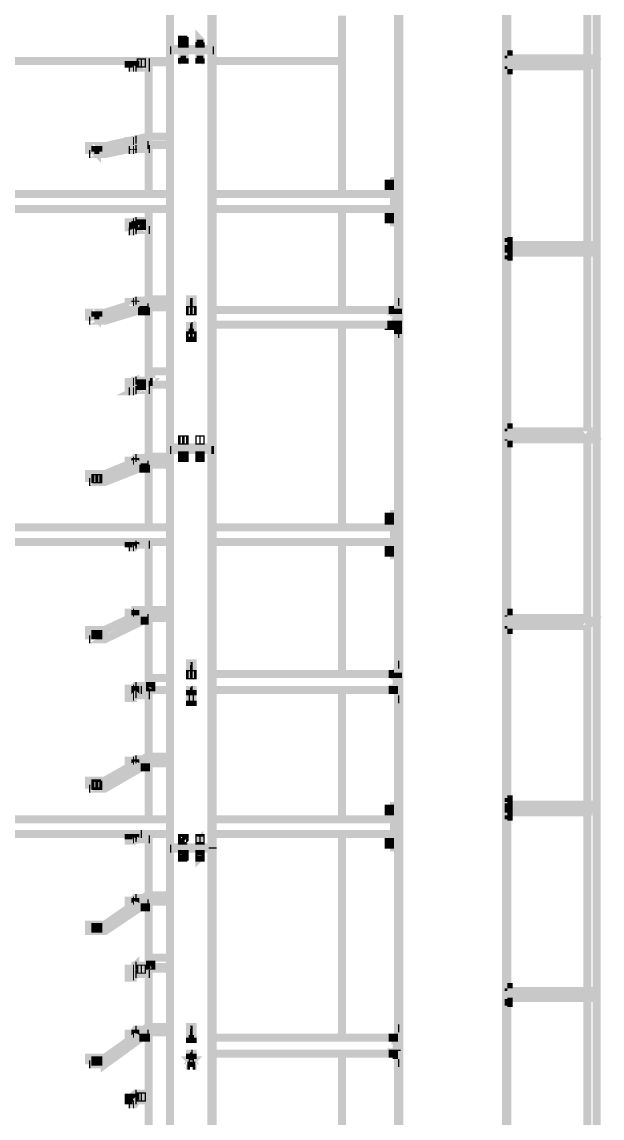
# Model space of a CAD drawing. Extents: x 0.1 to 11.6, y 0.3 to 16.2.
# Drawn here: x 8.816 to 9.542, y 10.436 to 11.807 of the extents above; entities that cross this region are included whole.
import ezdxf

# ---------------------------------------------------------------- set-up
doc = ezdxf.new("R2010")
doc.units = 0
doc.header["$MEASUREMENT"] = 0

msp = doc.modelspace()

# ---------------------------------------------------------------- linework, layer by layer
at = {"color": 0, "const_width": 0.01}
for points in [[(9.28836, 9.45503), (9.28836, 12.49), (9.42165, 12.49), (9.42333, 12.49), (9.42333, 12.4883), (9.42333, 12.49), (9.42333, 12.4916), (9.42165, 12.4916)], [(9.28999, 9.40831), (9.42165, 9.40831), (9.42165, 12.49), (9.42165, 12.4916), (9.28836, 12.4916)], [(9.42333, 12.4883), (9.42333, 9.40831), (9.42165, 9.40831)], [(9.535, 9.435), (9.535, 12.445), (9.535, 12.4467), (9.535, 12.4483), (9.535, 12.45), (9.53331, 12.45), (9.53331, 12.4517), (9.53168, 12.4533), (9.53168, 12.455), (9.53, 12.455), (9.53, 12.4567), (9.52832, 12.4567), (9.52832, 12.4583), (9.52669, 12.4583), (9.52501, 12.46), (9.52333, 12.46), (9.52333, 12.4616), (9.52165, 12.4616), (9.52001, 12.4616), (9.51833, 12.4616), (9.51665, 12.4616), (9.42503, 12.4616)], [(9.05333, 11.7733), (9.00168, 11.7733), (9.00168, 12.125)], [(9.05333, 12.125), (9.05333, 11.7717), (9.05501, 11.7717), (9.05501, 12.125)], [(9.42503, 11.985), (9.52333, 11.985), (9.52333, 11.7617), (9.42503, 11.7617)], [(9.28668, 11.8917), (9.28668, 11.4383)], [(9.21669, 11.815), (9.21669, 11.8083), (9.21669, 11.805), (9.21669, 11.8), (9.21669, 11.795), (9.21669, 11.7917), (9.21669, 11.7884), (9.21669, 11.7833), (9.21669, 11.78), (9.21669, 11.7783), (9.21669, 11.775), (9.21669, 11.7717), (9.21669, 11.7683), (9.21669, 11.7667), (9.21669, 11.765), (9.21669, 11.7633), (9.21669, 11.7617), (9.21669, 11.76), (9.21669, 11.7584)], [(9.05333, 11.275), (9.00168, 11.275), (9.00168, 11.7717), (9.00168, 11.7733)], [(9.00168, 11.7717), (9.00331, 11.7717)], [(9.02001, 11.7817), (9.01833, 11.78), (9.01665, 11.78), (9.01665, 11.7817)], [(9.03999, 11.7817), (9.03999, 11.78), (9.03836, 11.78), (9.03836, 11.7817)], [(9.05501, 11.7717), (9.05664, 11.7717)], [(8.43668, 11.61), (8.37001, 11.7584), (9.00168, 11.7584)], [(8.94997, 11.7584), (8.94997, 11.75)], [(8.96669, 11.7567), (8.965, 11.7567)], [(8.97499, 11.6634), (8.97499, 11.6717), (8.97499, 11.685), (8.97499, 11.6983), (8.97499, 11.7116), (8.97499, 11.725), (8.97499, 11.7383), (8.97499, 11.7517), (8.97499, 11.7567), (9.00168, 11.7567), (8.97499, 11.7567), (8.97499, 11.7584)], [(8.97499, 11.7567), (8.97667, 11.7567)], [(9.02001, 11.7617), (9.02001, 11.76), (9.01833, 11.76), (9.01665, 11.76), (9.01665, 11.7617)], [(9.03999, 11.7617), (9.03999, 11.76), (9.03836, 11.76), (9.03836, 11.7617)], [(9.05333, 11.77), (9.05333, 11.2733), (9.05501, 11.2733), (9.05501, 11.77)], [(9.05501, 11.7584), (9.21669, 11.7584), (9.21669, 11.715), (9.21669, 11.645), (9.21669, 11.5917)], [(9.42333, 11.7667), (9.42503, 11.7667), (9.42503, 11.765)], [(9.42333, 11.7483), (9.42503, 11.7483), (9.42503, 11.765), (9.42333, 11.765)], [(9.52333, 11.7617), (9.52501, 11.7617), (9.52501, 11.76), (9.52669, 11.76), (9.52669, 11.7584), (9.52832, 11.7584), (9.52832, 11.7567), (9.53, 11.7567), (9.52832, 11.755), (9.52669, 11.755), (9.52501, 11.755), (9.52501, 11.7533), (9.52333, 11.7533), (9.52333, 11.7517)], [(8.94997, 11.75), (8.95167, 11.75)], [(8.95503, 11.75), (8.95665, 11.75)], [(8.95833, 11.75), (8.96001, 11.75)], [(8.97499, 11.75), (8.97667, 11.75)], [(9.42503, 11.7483), (9.42503, 11.7467), (9.42333, 11.7467)], [(9.42503, 11.7517), (9.52333, 11.7517), (9.52333, 11.5283), (9.42503, 11.5283)], [(8.97331, 11.6533), (8.97499, 11.6533), (8.97331, 11.6533), (8.97331, 11.6634), (8.91997, 11.6517), (8.91997, 11.6417)], [(8.97331, 11.6634), (9.00168, 11.6634)], [(8.91997, 11.6517), (8.90001, 11.6517), (8.90001, 11.6417)], [(8.94997, 11.6567), (8.94997, 11.6583), (8.95503, 11.6583), (8.95833, 11.66), (8.96332, 11.66)], [(8.95503, 11.6583), (8.95665, 11.6583)], [(8.95503, 11.6583), (8.95665, 11.6583)], [(8.95503, 11.6583), (8.95665, 11.6583)], [(8.95833, 11.66), (8.96001, 11.66)], [(8.95833, 11.66), (8.96001, 11.66)], [(8.95833, 11.66), (8.96001, 11.66)], [(8.95833, 11.6483), (8.96001, 11.6483)], [(8.95833, 11.6483), (8.96001, 11.6483)], [(8.95833, 11.6483), (8.96001, 11.6483)], [(8.97331, 11.6533), (8.97499, 11.6533)], [(8.97499, 11.5917), (8.97499, 11.5933), (8.97499, 11.6067), (8.97499, 11.62), (8.97499, 11.6334), (8.97499, 11.645), (8.97499, 11.6533)], [(8.97499, 11.6483), (8.97667, 11.6483)], [(8.90001, 11.6417), (8.90169, 11.6417)], [(8.91168, 11.645), (8.91168, 11.6467), (8.91, 11.6467), (8.90831, 11.6467), (8.90831, 11.645)], [(8.94997, 11.6467), (8.95167, 11.6467)], [(8.95503, 11.6467), (8.95665, 11.6467)], [(9.28668, 11.6083), (9.285, 11.6083), (9.285, 11.5566), (9.28668, 11.5566)], [(9.27501, 11.605), (9.27669, 11.605)], [(9.28168, 11.605), (9.27501, 11.605), (9.27501, 11.6033), (9.27501, 11.6017)], [(9.27501, 11.605), (9.27501, 11.6033), (9.27501, 11.6017), (9.28168, 11.6017)], [(9.27501, 11.6017), (9.27669, 11.6017)], [(9.00168, 11.5917), (8.76167, 11.5917)], [(9.28168, 11.5917), (9.05501, 11.5917)], [(8.76167, 11.5733), (9.00168, 11.5733)], [(8.97499, 11.46), (8.97499, 11.4633), (8.97499, 11.4767), (8.97499, 11.49), (8.97499, 11.5033), (8.97499, 11.515), (8.97499, 11.5283), (8.97499, 11.5417), (8.97499, 11.555), (8.97499, 11.5684), (8.97499, 11.5733)], [(9.05501, 11.5733), (9.28168, 11.5733)], [(9.21669, 11.4467), (9.21669, 11.5084), (9.21669, 11.5733)], [(8.94997, 11.545), (8.94997, 11.5566), (8.95503, 11.5566), (8.95833, 11.5583), (8.97499, 11.5583)], [(8.95503, 11.5566), (8.95665, 11.5566)], [(8.95833, 11.5583), (8.96001, 11.5583)], [(8.96669, 11.5533), (8.96669, 11.555), (8.965, 11.555), (8.965, 11.5533)], [(9.27501, 11.5633), (9.27669, 11.5633)], [(9.28168, 11.5633), (9.27501, 11.5633), (9.27501, 11.5617), (9.27501, 11.56)], [(9.27501, 11.5633), (9.27501, 11.5617), (9.27501, 11.56), (9.28168, 11.56)], [(9.27501, 11.56), (9.27669, 11.56)], [(8.94997, 11.545), (8.95167, 11.545)], [(8.95503, 11.545), (8.95665, 11.545)], [(8.95833, 11.5467), (8.96001, 11.5467)], [(8.97499, 11.5467), (8.97667, 11.5467)], [(9.42333, 11.5333), (9.42503, 11.5333), (9.42503, 11.5317), (9.42333, 11.5317)], [(9.42503, 11.515), (9.42503, 11.5317)], [(9.52333, 11.5283), (9.52501, 11.5283), (9.52501, 11.5267), (9.52669, 11.5267), (9.52669, 11.525), (9.52832, 11.525), (9.52832, 11.5233), (9.53, 11.5233), (9.52832, 11.5233), (9.52832, 11.5217), (9.52669, 11.5217), (9.52669, 11.52), (9.52501, 11.52), (9.52501, 11.5183), (9.52333, 11.5183)], [(9.42333, 11.515), (9.42503, 11.515), (9.42503, 11.5133), (9.42333, 11.5133)], [(9.42503, 11.5183), (9.52333, 11.5183), (9.52333, 11.295), (9.42503, 11.295)], [(8.97331, 11.45), (8.97499, 11.45), (8.97331, 11.45), (8.97331, 11.46), (8.91997, 11.4434), (8.91997, 11.4333)], [(8.94997, 11.4533), (8.94997, 11.4567), (8.95503, 11.4567), (8.95503, 11.455), (8.95503, 11.4567), (8.95833, 11.4583), (8.96669, 11.4583)], [(8.95503, 11.4567), (8.95665, 11.4567)], [(8.95833, 11.4583), (8.96001, 11.4583)], [(8.97331, 11.46), (9.00168, 11.46)], [(9.27333, 11.4467), (9.27501, 11.4467), (9.27669, 11.4467), (9.285, 11.4467), (9.285, 11.4483), (9.28668, 11.4483), (9.28668, 11.4567)], [(9.28668, 11.4567), (9.28836, 11.4567)], [(8.91997, 11.4434), (8.90001, 11.4434), (8.90001, 11.4333)], [(8.97499, 11.445), (8.96164, 11.445)], [(8.96332, 11.4467), (8.97499, 11.4467)], [(8.97331, 11.45), (8.97499, 11.45)], [(8.97499, 11.37), (8.97499, 11.3733), (8.97499, 11.3867), (8.97499, 11.3983), (8.97499, 11.4117), (8.97499, 11.425), (8.97499, 11.4383), (8.97499, 11.45)], [(8.97499, 11.445), (8.97667, 11.445)], [(9.02669, 11.455), (9.02832, 11.455), (9.03, 11.455)], [(9.02669, 11.445), (9.03, 11.445)], [(9.27669, 11.4467), (9.27832, 11.4467), (9.27832, 11.445), (9.28, 11.445), (9.28168, 11.445), (9.28168, 11.4434), (9.28331, 11.4434), (9.285, 11.4434), (9.285, 11.4417), (9.28668, 11.4417), (9.28668, 11.44), (9.28668, 11.4383), (9.28668, 11.44), (9.28668, 11.4417), (9.285, 11.4417), (9.285, 11.4434), (9.28331, 11.4434), (9.28168, 11.4434), (9.28168, 11.445), (9.28, 11.445), (9.27832, 11.445), (9.27832, 11.4467), (9.27669, 11.4467), (9.05501, 11.4467)], [(9.28668, 11.4483), (9.28668, 11.4467), (9.285, 11.4467), (9.27669, 11.4467), (9.27501, 11.4467)], [(8.90001, 11.4333), (8.90169, 11.4333)], [(8.91168, 11.4383), (8.91168, 11.44), (8.91, 11.44), (8.90831, 11.44), (8.90831, 11.4383)], [(9.02669, 11.42), (9.02832, 11.4217), (9.02832, 11.42), (9.03, 11.42)], [(9.05501, 11.4283), (9.27669, 11.4283), (9.27832, 11.4283), (9.28, 11.4283), (9.28168, 11.43), (9.28331, 11.43), (9.28331, 11.4316), (9.285, 11.4316), (9.285, 11.4333), (9.28668, 11.4333), (9.28668, 11.435), (9.28668, 11.4367), (9.28668, 11.4383), (9.28668, 11.4367), (9.28668, 11.435), (9.28668, 11.4333), (9.285, 11.4333), (9.285, 11.4316), (9.28331, 11.4316), (9.28331, 11.43), (9.28168, 11.43), (9.28, 11.4283), (9.27832, 11.4283), (9.27669, 11.4283)], [(9.21669, 11.175), (9.21669, 11.24), (9.21669, 11.3066), (9.21669, 11.3733), (9.21669, 11.4283)], [(9.28668, 11.4267), (9.285, 11.4267), (9.27669, 11.4267), (9.27501, 11.4267), (9.27501, 11.4283), (9.27333, 11.4283)], [(9.27501, 11.4283), (9.27669, 11.4283), (9.285, 11.4283), (9.28668, 11.4283), (9.28668, 11.4267), (9.28668, 11.4167)], [(9.28668, 11.435), (9.28668, 10.9833)], [(9.03, 11.425), (9.02669, 11.425)], [(9.02669, 11.42), (9.02669, 11.4183), (9.02832, 11.4183), (9.03, 11.4183), (9.03, 11.42)], [(9.03, 11.4183), (9.02832, 11.4183), (9.02669, 11.4183)], [(9.03, 11.415), (9.02669, 11.415)], [(9.02832, 11.4267), (9.03, 11.4267)], [(9.28668, 11.4167), (9.28836, 11.4167)], [(9.03, 11.4134), (9.03, 11.4117), (9.02832, 11.4117), (9.02669, 11.4117), (9.02669, 11.4134)], [(8.97499, 11.3583), (8.95833, 11.3583), (8.95833, 11.3467), (8.95833, 11.3583), (8.95503, 11.3567), (8.95503, 11.345), (8.95503, 11.3567), (8.94997, 11.3567), (8.94997, 11.345), (8.95503, 11.345), (8.94997, 11.345)], [(9.00168, 11.37), (8.97499, 11.37), (8.97499, 11.3683), (8.97499, 11.365), (8.97499, 11.3633), (8.97499, 11.3617), (8.97499, 11.3583), (8.97499, 11.3567), (8.97499, 11.355), (8.97499, 11.3533), (9.00168, 11.3533), (8.97499, 11.3533), (8.97499, 11.3483), (8.97499, 11.335), (8.97499, 11.3217), (8.97499, 11.31), (8.97499, 11.2967), (8.97499, 11.285), (8.97499, 11.2717), (8.97499, 11.2633)], [(8.95503, 11.3567), (8.95665, 11.3567)], [(8.95833, 11.3583), (8.96001, 11.3583)], [(8.95833, 11.3467), (8.96001, 11.3467)], [(8.96669, 11.3533), (8.96669, 11.355), (8.965, 11.355), (8.965, 11.3533)], [(8.97499, 11.3533), (8.97667, 11.3533)], [(8.97499, 11.3467), (8.97667, 11.3467)], [(8.97667, 11.3567), (8.97835, 11.3567)], [(8.97667, 11.3567), (8.97835, 11.3567)], [(8.97835, 11.3567), (8.97999, 11.3567)], [(8.97835, 11.3567), (8.97999, 11.3567)], [(8.94997, 11.345), (8.95167, 11.345)], [(8.95503, 11.345), (8.95665, 11.345)], [(9.42333, 11.3), (9.42503, 11.3), (9.42503, 11.2983)], [(9.42333, 11.2833), (9.42503, 11.2833), (9.42503, 11.2983), (9.42333, 11.2983)], [(9.52333, 11.295), (9.52501, 11.295), (9.52501, 11.2933), (9.52669, 11.2933), (9.52832, 11.2917), (9.53, 11.29), (9.52832, 11.29), (9.52832, 11.2884), (9.52669, 11.2884), (9.52669, 11.2867), (9.52501, 11.2867), (9.52501, 11.285), (9.52333, 11.285)], [(9.02001, 11.2833), (9.01833, 11.2833), (9.01665, 11.2833)], [(9.03999, 11.2833), (9.03836, 11.2833)], [(9.42503, 11.2833), (9.42503, 11.2817), (9.42503, 11.28), (9.42333, 11.28)], [(9.42503, 11.285), (9.52333, 11.285), (9.52333, 11.0617), (9.42503, 11.0617)], [(8.97331, 11.2533), (8.97499, 11.2533), (8.97331, 11.2533), (8.97331, 11.2633), (8.91997, 11.2416), (8.91997, 11.2317)], [(8.97331, 11.2633), (9.00168, 11.2633)], [(9.05333, 10.775), (9.00168, 10.775), (9.00168, 11.2717), (9.00168, 11.275)], [(9.00168, 11.2717), (9.00331, 11.2717)], [(9.02001, 11.2633), (9.02001, 11.2617), (9.01833, 11.2617), (9.01665, 11.2617), (9.01665, 11.2633)], [(9.03999, 11.2633), (9.03999, 11.2617), (9.03836, 11.2617), (9.03836, 11.2633)], [(9.05333, 11.2717), (9.05333, 10.775), (9.05501, 10.775), (9.05501, 11.2717), (9.05501, 11.2733)], [(9.05333, 11.2717), (9.05501, 11.2717)], [(9.05501, 11.2717), (9.05664, 11.2717)], [(8.94997, 11.2533), (8.94997, 11.2584), (8.95503, 11.2584), (8.95503, 11.2567), (8.95503, 11.2584), (8.95833, 11.2617), (8.96832, 11.2617)], [(8.95503, 11.2584), (8.95665, 11.2584)], [(8.95833, 11.2617), (8.96001, 11.2617)], [(8.965, 11.25), (8.97499, 11.25)], [(8.97331, 11.2533), (8.97499, 11.2533)], [(8.97499, 11.175), (8.97499, 11.185), (8.97499, 11.1967), (8.97499, 11.21), (8.97499, 11.2217), (8.97499, 11.2333), (8.97499, 11.2467), (8.97499, 11.2533)], [(8.91997, 11.2416), (8.90001, 11.2416), (8.90001, 11.2317)], [(8.91168, 11.2367), (8.91, 11.2367), (8.90831, 11.2367)], [(8.97499, 11.2483), (8.96332, 11.2483)], [(8.97499, 11.2483), (8.97667, 11.2483)], [(8.90001, 11.2317), (8.90169, 11.2317)], [(9.28168, 11.1883), (9.27501, 11.1883), (9.27501, 11.1867), (9.27501, 11.185), (9.27501, 11.1833), (9.27501, 11.185), (9.27501, 11.1867), (9.27501, 11.1883), (9.27501, 11.1867), (9.27501, 11.185), (9.27501, 11.1833), (9.28168, 11.1833)], [(9.27501, 11.1867), (9.27669, 11.1867)], [(9.00168, 11.175), (8.76167, 11.175)], [(9.28168, 11.175), (9.05501, 11.175)], [(8.76167, 11.1567), (9.00168, 11.1567)], [(8.94997, 11.1567), (8.94997, 11.15)], [(8.97499, 11.0717), (8.97499, 11.075), (8.97499, 11.0866), (8.97499, 11.0983), (8.97499, 11.11), (8.97499, 11.1233), (8.97499, 11.135), (8.97499, 11.1467), (8.97499, 11.1567)], [(9.05501, 11.1567), (9.28168, 11.1567)], [(9.21669, 10.9916), (9.21669, 11.045), (9.21669, 11.1083), (9.21669, 11.1567)], [(8.94997, 11.15), (8.95167, 11.15)], [(8.95503, 11.15), (8.95665, 11.15)], [(8.95833, 11.1533), (8.96001, 11.1533)], [(8.97499, 11.1533), (8.97667, 11.1533)], [(9.28168, 11.1467), (9.27501, 11.1467), (9.27501, 11.145), (9.27501, 11.1467), (9.27501, 11.145), (9.27501, 11.1433), (9.27501, 11.145), (9.27501, 11.1433), (9.28168, 11.1433)], [(9.27501, 11.1467), (9.27669, 11.1467)], [(9.27501, 11.1433), (9.27669, 11.1433)], [(8.97331, 11.0717), (8.91997, 11.0467), (8.91997, 11.035)], [(8.94997, 11.06), (8.94997, 11.0684), (8.95503, 11.0684), (8.95503, 11.0633), (8.95503, 11.0684), (8.95833, 11.07), (8.95833, 11.0717), (8.97, 11.0717)], [(8.95833, 11.07), (8.95833, 11.065), (8.95833, 11.0717)], [(9.00168, 11.0717), (8.97331, 11.0717), (8.97331, 11.0617), (8.97499, 11.0617), (8.97331, 11.0617)], [(8.95503, 11.0684), (8.95665, 11.0684)], [(8.97499, 11.0583), (8.965, 11.0583)], [(8.96669, 11.0583), (8.97499, 11.0583)], [(8.97331, 11.0617), (8.97499, 11.0617)], [(8.97499, 10.9867), (8.97499, 10.9916), (8.97499, 11.0033), (8.97499, 11.015), (8.97499, 11.0267), (8.97499, 11.0384), (8.97499, 11.05), (8.97499, 11.0617)], [(9.42333, 11.0684), (9.42503, 11.0684), (9.42503, 11.0667), (9.42503, 11.065)], [(9.42333, 11.0483), (9.42503, 11.0483), (9.42503, 11.065), (9.42333, 11.065)], [(9.52333, 11.0617), (9.52501, 11.06), (9.52669, 11.0583), (9.52832, 11.0583), (9.53, 11.0583), (9.52832, 11.0566), (9.52669, 11.055), (9.52501, 11.0533), (9.52333, 11.0517)], [(8.91997, 11.0467), (8.90001, 11.0467), (8.90001, 11.035)], [(9.42503, 11.0483), (9.42503, 11.0467), (9.42333, 11.0467)], [(9.42503, 11.0517), (9.52333, 11.0517), (9.52333, 10.8283), (9.42503, 10.8283)], [(8.90001, 11.035), (8.90169, 11.035)], [(8.91168, 11.04), (8.91168, 11.0417), (8.91, 11.0417), (8.90831, 11.0417), (8.90831, 11.04)], [(9.27333, 10.9916), (9.27501, 10.9916), (9.27669, 10.9916), (9.285, 10.9916), (9.285, 10.9933), (9.28668, 10.9933), (9.28668, 11.0033)], [(9.28668, 11.0033), (9.28836, 11.0033)], [(9.02669, 10.9983), (9.02832, 10.9983), (9.03, 10.9983)], [(9.02669, 10.99), (9.03, 10.99)], [(9.27669, 10.9916), (9.27832, 10.9916), (9.28, 10.99), (9.28168, 10.99), (9.28331, 10.9883), (9.285, 10.9867), (9.285, 10.985), (9.28668, 10.985), (9.28668, 10.9833), (9.28668, 10.985), (9.285, 10.985), (9.285, 10.9867), (9.28331, 10.9883), (9.28168, 10.99), (9.28, 10.99), (9.27832, 10.9916), (9.27669, 10.9916), (9.05501, 10.9916)], [(9.28668, 10.9933), (9.28668, 10.9916), (9.285, 10.9916), (9.27669, 10.9916), (9.27501, 10.9916)], [(8.94997, 10.9633), (8.94997, 10.9733), (8.95503, 10.9733), (8.95503, 10.9633), (8.95503, 10.9733), (8.95833, 10.9767), (8.97499, 10.9767)], [(8.95833, 10.9767), (8.96001, 10.9767)], [(9.00168, 10.9867), (8.97499, 10.9867), (8.97499, 10.985), (8.97499, 10.9833), (8.97499, 10.9817), (8.97499, 10.98), (8.97499, 10.9783), (8.97499, 10.975), (8.97499, 10.9733), (8.97499, 10.9717), (9.00168, 10.9717), (8.97499, 10.9717), (8.97499, 10.9683), (8.97499, 10.955), (8.97499, 10.9434), (8.97499, 10.9333), (8.97499, 10.9217), (8.97499, 10.91), (8.97499, 10.8967), (8.97499, 10.8883)], [(9.05501, 10.9717), (9.27669, 10.9717), (9.27832, 10.9717), (9.28, 10.9717), (9.28, 10.9733), (9.28168, 10.9733), (9.28331, 10.975), (9.285, 10.9767), (9.285, 10.9783), (9.28668, 10.9783), (9.28668, 10.98), (9.28668, 10.9817), (9.28668, 10.9833), (9.28668, 10.9817), (9.28668, 10.98), (9.28668, 10.9783), (9.285, 10.9783), (9.285, 10.9767), (9.28331, 10.975), (9.28168, 10.9733), (9.28, 10.9733), (9.28, 10.9717), (9.27832, 10.9717), (9.27669, 10.9717)], [(9.28668, 10.9817), (9.28668, 10.5283)], [(8.97499, 10.965), (8.96001, 10.965), (8.95665, 10.9633), (8.95503, 10.9633), (8.95503, 10.9616), (8.94997, 10.9616), (8.94997, 10.9633), (8.95503, 10.9633), (8.95833, 10.9667), (8.97499, 10.9667)], [(8.95503, 10.9733), (8.95665, 10.9733)], [(8.95503, 10.9633), (8.95665, 10.9633)], [(8.95833, 10.9667), (8.96001, 10.9667)], [(8.96669, 10.9717), (8.965, 10.9717)], [(8.97499, 10.9717), (8.97667, 10.9717)], [(8.97499, 10.965), (8.97667, 10.965)], [(8.97835, 10.975), (8.97667, 10.975)], [(9.03, 10.97), (9.02669, 10.97)], [(9.02669, 10.965), (9.02669, 10.9667), (9.02832, 10.9667), (9.03, 10.9667), (9.03, 10.965)], [(9.02832, 10.9717), (9.03, 10.9717)], [(9.21669, 10.81), (9.21669, 10.8567), (9.21669, 10.9183), (9.21669, 10.9717)], [(9.27333, 10.9717), (9.27501, 10.9717), (9.27669, 10.9717), (9.285, 10.9717), (9.28668, 10.9717), (9.28668, 10.96)], [(9.28668, 10.9717), (9.285, 10.9717), (9.27669, 10.9717), (9.27501, 10.9717)], [(9.03, 10.96), (9.02669, 10.96)], [(9.03, 10.9583), (9.03, 10.9567), (9.02832, 10.9567), (9.02669, 10.9567), (9.02669, 10.9583)], [(9.28668, 10.96), (9.28836, 10.96)], [(8.97499, 10.8783), (8.97331, 10.8783), (8.97331, 10.88), (8.97331, 10.8883), (8.91997, 10.8583), (8.91997, 10.8483)], [(8.94997, 10.8733), (8.94997, 10.8834), (8.95503, 10.8834), (8.95503, 10.8783), (8.95503, 10.8834), (8.95833, 10.885), (8.96832, 10.885)], [(8.95503, 10.8834), (8.95665, 10.8834)], [(8.95833, 10.885), (8.96001, 10.885)], [(8.97331, 10.8883), (9.00168, 10.8883)], [(8.97331, 10.88), (8.97499, 10.88), (8.97499, 10.8733), (8.97499, 10.8617), (8.97499, 10.85), (8.97499, 10.84), (8.97499, 10.8283), (8.97499, 10.8167), (8.97499, 10.81)], [(8.96669, 10.875), (8.97499, 10.875), (8.965, 10.875)], [(8.97499, 10.875), (8.97667, 10.875)], [(8.91997, 10.8583), (8.90001, 10.8583), (8.90001, 10.8483)], [(8.91168, 10.8533), (8.91, 10.8533), (8.90831, 10.8533)], [(8.90001, 10.8483), (8.90169, 10.8483)], [(9.28668, 10.8267), (9.285, 10.8267), (9.285, 10.775), (9.28668, 10.775)], [(9.42333, 10.835), (9.42503, 10.835), (9.42503, 10.8333), (9.42503, 10.8317), (9.42333, 10.8317)], [(9.42503, 10.815), (9.42503, 10.8317)], [(9.52333, 10.8283), (9.52501, 10.8283), (9.52501, 10.8267), (9.52669, 10.8267), (9.52669, 10.825), (9.52832, 10.825), (9.52832, 10.8233), (9.53, 10.8233), (9.52832, 10.8233), (9.52669, 10.8217), (9.52501, 10.8217), (9.52501, 10.82), (9.52333, 10.82), (9.52333, 10.8184)], [(9.28168, 10.8233), (9.27501, 10.8233), (9.27501, 10.8217), (9.27501, 10.82), (9.28168, 10.82)], [(9.27501, 10.8233), (9.27669, 10.8233)], [(9.27501, 10.8233), (9.27501, 10.8217), (9.27501, 10.82)], [(9.42333, 10.815), (9.42503, 10.815), (9.42503, 10.8133), (9.42333, 10.8133)], [(9.42503, 10.8184), (9.52333, 10.8184), (9.52333, 10.595), (9.42503, 10.595)], [(9.00168, 10.81), (8.76167, 10.81)], [(9.28168, 10.81), (9.05501, 10.81)], [(8.76167, 10.7917), (9.00168, 10.7917)], [(8.94997, 10.7917), (8.94997, 10.785)], [(8.97499, 10.785), (8.96001, 10.785), (8.95665, 10.7833), (8.95503, 10.7833), (8.94997, 10.7833), (8.94997, 10.785), (8.95503, 10.785), (8.95833, 10.7867), (8.97499, 10.7867)], [(8.95503, 10.785), (8.95665, 10.785)], [(8.95833, 10.7867), (8.96001, 10.7867)], [(8.96669, 10.7917), (8.965, 10.7917)], [(8.97499, 10.715), (8.97499, 10.7167), (8.97499, 10.7283), (8.97499, 10.7383), (8.97499, 10.75), (8.97499, 10.76), (8.97499, 10.7733), (8.97499, 10.7833), (8.97499, 10.7917)], [(8.97499, 10.785), (8.97667, 10.785)], [(9.02001, 10.785), (9.01833, 10.785), (9.01665, 10.785)], [(9.03999, 10.785), (9.03836, 10.785)], [(9.05501, 10.7917), (9.28168, 10.7917)], [(9.21669, 10.5367), (9.21669, 10.5617), (9.21669, 10.6183), (9.21669, 10.675), (9.21669, 10.735), (9.21669, 10.7917)], [(9.05333, 10.2767), (9.00168, 10.2767), (9.00168, 10.7733), (9.00168, 10.775)], [(9.00168, 10.7733), (9.00331, 10.7733)], [(9.05333, 10.7733), (9.05333, 10.2767), (9.05501, 10.2767), (9.05501, 10.7733)], [(9.05501, 10.775), (9.05501, 10.7733)], [(9.28168, 10.7817), (9.27501, 10.7817), (9.27501, 10.78), (9.27501, 10.7817)], [(9.27501, 10.7817), (9.27669, 10.7817)], [(9.27501, 10.7783), (9.27501, 10.78), (9.27501, 10.7783), (9.28168, 10.7783)], [(9.27501, 10.7783), (9.27669, 10.7783)], [(9.02001, 10.765), (9.02001, 10.7633), (9.01833, 10.7633), (9.01833, 10.7617), (9.01665, 10.7617), (9.01665, 10.7633), (9.01665, 10.765)], [(9.03999, 10.765), (9.03999, 10.7633), (9.03836, 10.7617), (9.03836, 10.7633), (9.03836, 10.765)], [(8.97331, 10.7067), (8.97331, 10.715), (8.91997, 10.6783), (8.91997, 10.6717)], [(8.97331, 10.715), (9.00168, 10.715)], [(8.94997, 10.6983), (8.94997, 10.7083), (8.95503, 10.7083), (8.95503, 10.7017), (8.95503, 10.7083), (8.95833, 10.7116), (8.96832, 10.7116)], [(8.95503, 10.7083), (8.95665, 10.7083)], [(8.95833, 10.7116), (8.96001, 10.7116)], [(8.97331, 10.705), (8.97499, 10.705)], [(8.97499, 10.6367), (8.97499, 10.6417), (8.97499, 10.6517), (8.97499, 10.6617), (8.97499, 10.6733), (8.97499, 10.685), (8.97499, 10.695), (8.97499, 10.7067)], [(8.96669, 10.7), (8.97499, 10.7), (8.965, 10.7)], [(8.97499, 10.7), (8.97667, 10.7)], [(8.91997, 10.6783), (8.90001, 10.6783), (8.90001, 10.6717)], [(8.91168, 10.6733), (8.91168, 10.675), (8.91, 10.675), (8.90831, 10.675), (8.90831, 10.6733)], [(8.97499, 10.6267), (8.95833, 10.6267), (8.95833, 10.6166), (8.95833, 10.6267), (8.95503, 10.6233), (8.95503, 10.6133), (8.95503, 10.6233), (8.94997, 10.6233), (8.94997, 10.6133), (8.94997, 10.6117), (8.95503, 10.6117), (8.95503, 10.6133), (8.95665, 10.6133), (8.96001, 10.6166), (8.97499, 10.6166), (8.95833, 10.6166), (8.95503, 10.6133), (8.94997, 10.6133)], [(9.00168, 10.6367), (8.97499, 10.6367), (8.97499, 10.635), (8.97499, 10.6334), (8.97499, 10.6317), (8.97499, 10.63), (8.97499, 10.6283), (8.97499, 10.6267), (8.97499, 10.625), (9.00168, 10.625)], [(8.95503, 10.6233), (8.95665, 10.6233)], [(8.95833, 10.6267), (8.96001, 10.6267)], [(8.96669, 10.6233), (8.965, 10.6233)], [(9.00168, 10.6233), (8.97499, 10.6233), (8.97499, 10.625)], [(8.97499, 10.55), (8.97499, 10.5583), (8.97499, 10.5684), (8.97499, 10.5783), (8.97499, 10.5883), (8.97499, 10.5983), (8.97499, 10.61), (8.97499, 10.62), (8.97499, 10.6233)], [(8.97835, 10.6267), (8.97835, 10.6283), (8.97667, 10.6283), (8.97667, 10.6267)], [(8.95503, 10.6133), (8.95665, 10.6133)], [(8.95833, 10.6166), (8.96001, 10.6166)], [(8.97499, 10.6166), (8.97667, 10.6166)], [(9.42333, 10.6), (9.42503, 10.6), (9.42503, 10.5983)], [(9.42503, 10.5817), (9.42503, 10.5983), (9.42333, 10.5983)], [(9.52333, 10.595), (9.52501, 10.595), (9.52501, 10.5933), (9.52669, 10.5933), (9.52669, 10.5917), (9.52832, 10.5917), (9.52832, 10.59), (9.53, 10.59), (9.52832, 10.59), (9.52832, 10.5883), (9.52669, 10.5883), (9.52669, 10.5866), (9.52501, 10.5866), (9.52333, 10.5866)], [(9.42333, 10.5817), (9.42503, 10.5817), (9.42503, 10.58), (9.42333, 10.58)], [(9.42503, 10.5866), (9.52333, 10.5866), (9.52333, 10.3633), (9.42503, 10.3633)], [(8.97331, 10.5433), (9.00168, 10.5433), (8.97499, 10.5433), (8.91997, 10.5033), (8.90001, 10.5033), (8.91997, 10.5033)], [(8.94997, 10.5333), (8.94997, 10.5417), (8.95503, 10.5417), (8.95503, 10.5367), (8.95503, 10.5417), (8.95833, 10.5467), (8.96669, 10.5467)], [(8.95503, 10.5417), (8.95665, 10.5417)], [(8.95833, 10.5467), (8.96001, 10.5467)], [(8.965, 10.5367), (8.97499, 10.5367), (8.96332, 10.5367)], [(8.97331, 10.55), (9.00168, 10.55)], [(8.97331, 10.5417), (8.97499, 10.5417)], [(8.97499, 10.4), (8.97499, 10.41), (8.97499, 10.42), (8.97499, 10.4283), (8.97499, 10.4383), (8.97499, 10.4483), (8.97499, 10.4583), (8.97499, 10.4683), (8.97499, 10.4767), (8.97499, 10.4867), (8.97499, 10.4983), (8.97499, 10.5084), (8.97499, 10.5167), (8.97499, 10.5267), (8.97499, 10.5367), (8.97499, 10.5433)], [(8.97499, 10.5367), (8.97667, 10.5367)], [(9.02669, 10.5433), (9.02832, 10.5433), (9.03, 10.5433)], [(9.03, 10.5367), (9.03, 10.535), (9.02832, 10.535), (9.02669, 10.535), (9.02669, 10.5367)], [(9.03, 10.5367), (9.02669, 10.5367)], [(9.27669, 10.5367), (9.27832, 10.5367), (9.28, 10.5367), (9.28168, 10.535), (9.28331, 10.535), (9.28331, 10.5333), (9.285, 10.5333), (9.285, 10.5317), (9.285, 10.53), (9.28668, 10.53), (9.28668, 10.5283), (9.28668, 10.53), (9.285, 10.53), (9.285, 10.5317), (9.285, 10.5333), (9.28331, 10.5333), (9.28331, 10.535), (9.28168, 10.535), (9.28, 10.5367), (9.27832, 10.5367), (9.27669, 10.5367), (9.05501, 10.5367)], [(9.27333, 10.5367), (9.27501, 10.5367), (9.27669, 10.5367), (9.285, 10.5367), (9.28668, 10.5367), (9.28668, 10.5483)], [(9.28668, 10.5367), (9.285, 10.5367), (9.27669, 10.5367), (9.27501, 10.5367)], [(9.28668, 10.5483), (9.28836, 10.5483)], [(9.02669, 10.535), (9.03, 10.535)], [(9.05501, 10.5167), (9.27669, 10.5167), (9.27832, 10.5167), (9.27832, 10.5183), (9.28, 10.5183), (9.28168, 10.5183), (9.28331, 10.52), (9.285, 10.5217), (9.285, 10.5233), (9.28668, 10.5233), (9.28668, 10.525), (9.28668, 10.5267), (9.28668, 10.5283), (9.28668, 10.5267), (9.28668, 10.525), (9.28668, 10.5233), (9.285, 10.5233), (9.285, 10.5217), (9.28331, 10.52), (9.28168, 10.5183), (9.28, 10.5183), (9.27832, 10.5183), (9.27832, 10.5167), (9.27669, 10.5167)], [(9.27501, 10.05), (9.27669, 10.05), (9.27832, 10.05), (9.28, 10.05), (9.28, 10.0517), (9.28168, 10.0517), (9.28331, 10.0517), (9.285, 10.0533), (9.285, 10.055), (9.28668, 10.055), (9.28668, 10.0566), (9.28668, 10.0583), (9.28668, 10.06), (9.28668, 10.525)], [(8.91997, 10.5117), (8.90001, 10.5117), (8.90001, 10.5033)], [(9.03, 10.5133), (9.02669, 10.5133)], [(9.02669, 10.51), (9.02669, 10.5117), (9.02832, 10.5117), (9.03, 10.5117), (9.03, 10.51)], [(9.02832, 10.5167), (9.03, 10.5167)], [(9.21669, 10.3233), (9.21669, 10.3433), (9.21669, 10.3967), (9.21669, 10.45), (9.21669, 10.505), (9.21669, 10.5167)], [(9.27333, 10.5167), (9.27501, 10.5167), (9.27669, 10.5167), (9.285, 10.5167), (9.28668, 10.5167), (9.28668, 10.515), (9.28668, 10.505)], [(9.28668, 10.515), (9.285, 10.515), (9.285, 10.5167), (9.27669, 10.5167), (9.27501, 10.5167)], [(8.90001, 10.5033), (8.90169, 10.5033)], [(8.91168, 10.5067), (8.91168, 10.5084), (8.91, 10.5084), (8.90831, 10.5084), (8.90831, 10.5067)], [(9.03, 10.505), (9.02669, 10.505)], [(9.03, 10.5017), (9.02832, 10.5017), (9.02832, 10.5), (9.02832, 10.5017), (9.02669, 10.5017)], [(9.28668, 10.505), (9.28836, 10.505)], [(8.94997, 10.4533), (8.94997, 10.4616), (8.95503, 10.4616)], [(8.97499, 10.4567), (8.97499, 10.4583), (8.96001, 10.4583), (8.95665, 10.4533), (8.95503, 10.4533), (8.94997, 10.4533), (8.95503, 10.4533), (8.95833, 10.4583), (8.97499, 10.4583)], [(8.95503, 10.4633), (8.95503, 10.4616), (8.95503, 10.4533), (8.95503, 10.4633), (8.95833, 10.4667), (8.97499, 10.4667)], [(8.95833, 10.4667), (8.96001, 10.4667)], [(8.95833, 10.4583), (8.96001, 10.4583)], [(8.96669, 10.4616), (8.965, 10.4616)], [(8.94997, 10.4533), (8.95167, 10.4533)], [(8.95503, 10.4533), (8.95665, 10.4533)]]:
    msp.add_lwpolyline(points, dxfattribs=at)
for points in [[(9.01833, 11.78), (9.01665, 11.78), (9.01665, 11.7817), (9.01665, 11.7833), (9.01665, 11.785), (9.01833, 11.785), (9.01833, 11.7833), (9.02001, 11.7833), (9.02001, 11.7817), (9.02001, 11.78), (9.01833, 11.78)], [(9.03836, 11.78), (9.03836, 11.7817), (9.03836, 11.7833), (9.03836, 11.785), (9.03999, 11.7833), (9.03999, 11.7817), (9.03999, 11.78), (9.03836, 11.78)], [(9.05333, 11.7717), (9.00168, 11.7717), (9.05501, 11.7717), (9.05501, 11.77), (9.05333, 11.77), (9.05333, 11.7717)], [(9.01665, 11.7817), (9.01665, 11.78), (9.01833, 11.78), (9.02001, 11.78), (9.02001, 11.7817), (9.02001, 11.78), (9.01833, 11.78), (9.01665, 11.78), (9.01665, 11.7817)], [(9.01833, 11.765), (9.01833, 11.7633), (9.02001, 11.7633), (9.02001, 11.7617), (9.02001, 11.76), (9.01833, 11.76), (9.01665, 11.76), (9.01665, 11.7617), (9.01665, 11.7633), (9.01833, 11.765)], [(9.03836, 11.7817), (9.03836, 11.78), (9.03999, 11.78), (9.03999, 11.7817), (9.03999, 11.78), (9.03836, 11.78), (9.03836, 11.7817)], [(9.03836, 11.765), (9.03999, 11.7633), (9.03999, 11.7617), (9.03999, 11.76), (9.03836, 11.76), (9.03836, 11.7617), (9.03836, 11.7633), (9.03836, 11.765)], [(8.95503, 11.75), (8.95503, 11.7584), (8.95503, 11.75)], [(8.95833, 11.75), (8.95833, 11.7584), (8.95833, 11.75)], [(8.96669, 11.7567), (8.96669, 11.755), (8.965, 11.755), (8.965, 11.7567), (8.96669, 11.7567)], [(9.01665, 11.7617), (9.01665, 11.76), (9.01833, 11.76), (9.02001, 11.76), (9.02001, 11.7617), (9.02001, 11.76), (9.01833, 11.76), (9.01665, 11.76), (9.01665, 11.7617)], [(9.03836, 11.7617), (9.03836, 11.76), (9.03999, 11.76), (9.03999, 11.7617), (9.03999, 11.76), (9.03836, 11.76), (9.03836, 11.7617)], [(8.97499, 11.75), (8.96001, 11.75), (8.95665, 11.75), (8.95503, 11.75), (8.94997, 11.75), (8.95503, 11.75), (8.95833, 11.75), (8.97499, 11.75)], [(8.90001, 11.6417), (8.91997, 11.6417), (8.97331, 11.6533), (9.00168, 11.6533), (8.97499, 11.6533), (8.91997, 11.6417), (8.90001, 11.6417)], [(8.91, 11.6467), (8.91168, 11.6467), (8.91168, 11.645), (8.91, 11.645), (8.91, 11.6433), (8.90831, 11.645), (8.90831, 11.6467), (8.91, 11.6467)], [(8.97499, 11.6483), (8.96001, 11.6483), (8.95665, 11.6467), (8.95503, 11.6467), (8.94997, 11.6467), (8.95503, 11.6467), (8.95833, 11.6483), (8.97499, 11.6483)], [(8.95503, 11.6467), (8.95503, 11.6483), (8.95503, 11.6467)], [(9.285, 11.5566), (9.285, 11.6083), (9.28168, 11.6083), (9.28168, 11.5566), (9.285, 11.5566)], [(8.95503, 11.545), (8.95503, 11.5566), (8.95503, 11.545)], [(8.95833, 11.5467), (8.95833, 11.5583), (8.95833, 11.5467)], [(8.96669, 11.555), (8.96669, 11.5533), (8.96669, 11.5517), (8.965, 11.5517), (8.965, 11.5533), (8.965, 11.555), (8.96669, 11.555)], [(8.97499, 11.5467), (8.96001, 11.5467), (8.95665, 11.545), (8.95503, 11.545), (8.94997, 11.545), (8.95503, 11.545), (8.95833, 11.5467), (8.97499, 11.5467)], [(8.95833, 11.4567), (8.95833, 11.4583), (8.95833, 11.4567)], [(9.03, 11.4467), (9.03, 11.445), (9.02832, 11.445), (9.02669, 11.445), (9.02669, 11.4467), (9.02669, 11.4583), (9.02669, 11.46), (9.02832, 11.46), (9.03, 11.46), (9.03, 11.4583), (9.03, 11.4467)], [(9.02669, 11.4567), (9.03, 11.4567), (9.02669, 11.4567)], [(8.90001, 11.4333), (8.91997, 11.4333), (8.97331, 11.45), (9.00168, 11.45), (8.97499, 11.45), (8.91997, 11.4333), (8.90001, 11.4333)], [(8.91, 11.44), (8.91168, 11.44), (8.91168, 11.4383), (8.91, 11.4383), (8.91, 11.4367), (8.90831, 11.4383), (8.90831, 11.44), (8.91, 11.44)], [(9.02832, 11.4517), (9.03, 11.4517), (9.02832, 11.4517), (9.02669, 11.4517), (9.02832, 11.4517)], [(9.02669, 11.4467), (9.03, 11.4467), (9.03, 11.445), (9.02832, 11.445), (9.02669, 11.445), (9.02669, 11.4467)], [(9.03, 11.4134), (9.03, 11.4117), (9.02832, 11.4117), (9.02669, 11.4117), (9.02669, 11.4134), (9.02669, 11.425), (9.02669, 11.4267), (9.02832, 11.4267), (9.03, 11.4267), (9.03, 11.425), (9.03, 11.4134)], [(8.97667, 11.3567), (8.97835, 11.3567), (8.97835, 11.3583), (8.97667, 11.3567)], [(8.97499, 11.3467), (8.96001, 11.3467), (8.95665, 11.345), (8.95503, 11.345), (8.95833, 11.3467), (8.97499, 11.3467)], [(8.96669, 11.355), (8.96669, 11.3533), (8.96669, 11.3517), (8.965, 11.3517), (8.965, 11.3533), (8.965, 11.355), (8.96669, 11.355)], [(8.97667, 11.3567), (8.97835, 11.3567), (8.97667, 11.3567)], [(8.97667, 11.3567), (8.97835, 11.3567), (8.97667, 11.3567)], [(9.01833, 11.2833), (9.01665, 11.2833), (9.01665, 11.285), (9.01833, 11.285), (9.02001, 11.285), (9.02001, 11.2833), (9.01833, 11.2833)], [(9.01665, 11.2833), (9.01833, 11.2833), (9.02001, 11.2833), (9.01833, 11.2833), (9.01665, 11.2833)], [(9.03836, 11.2833), (9.03836, 11.285), (9.03999, 11.285), (9.03999, 11.2833), (9.03836, 11.2833)], [(9.03836, 11.2833), (9.03999, 11.2833), (9.03836, 11.2833)], [(9.05333, 11.2717), (9.00168, 11.2717), (9.05501, 11.2717), (9.05333, 11.2717)], [(9.01833, 11.265), (9.02001, 11.265), (9.02001, 11.2633), (9.02001, 11.2617), (9.01833, 11.2617), (9.01665, 11.2617), (9.01665, 11.2633), (9.01665, 11.265), (9.01833, 11.265)], [(9.01665, 11.2633), (9.01665, 11.2617), (9.01833, 11.2617), (9.02001, 11.2617), (9.02001, 11.2633), (9.02001, 11.2617), (9.01833, 11.2617), (9.01665, 11.2617), (9.01665, 11.2633)], [(9.03836, 11.265), (9.03999, 11.265), (9.03999, 11.2633), (9.03999, 11.2617), (9.03836, 11.2617), (9.03836, 11.2633), (9.03836, 11.265)], [(9.03836, 11.2633), (9.03836, 11.2617), (9.03999, 11.2617), (9.03999, 11.2633), (9.03999, 11.2617), (9.03836, 11.2617), (9.03836, 11.2633)], [(8.90001, 11.2317), (8.91997, 11.2317), (8.97331, 11.2533), (9.00168, 11.2533), (8.97499, 11.2533), (8.91997, 11.2317), (8.90001, 11.2317)], [(8.95833, 11.2584), (8.95833, 11.2617), (8.95833, 11.2584)], [(8.91, 11.2367), (8.91168, 11.2367), (8.91168, 11.235), (8.91, 11.235), (8.90831, 11.235), (8.90831, 11.2367), (8.91, 11.2367)], [(9.285, 11.14), (9.285, 11.1917), (9.28168, 11.1917), (9.28168, 11.14), (9.285, 11.14)], [(9.28668, 11.1917), (9.285, 11.1917), (9.285, 11.14), (9.28668, 11.14), (9.285, 11.14), (9.285, 11.1917), (9.28668, 11.1917)], [(8.95503, 11.15), (8.95503, 11.1567), (8.95503, 11.15)], [(8.95833, 11.1533), (8.95833, 11.1567), (8.95833, 11.1533)], [(8.97499, 11.1533), (8.96001, 11.1533), (8.95665, 11.15), (8.95503, 11.15), (8.94997, 11.15), (8.95503, 11.15), (8.95833, 11.1533), (8.97499, 11.1533)], [(8.90001, 11.035), (8.91997, 11.035), (8.97331, 11.0617), (9.00168, 11.0617), (8.97499, 11.0617), (8.91997, 11.035), (8.90001, 11.035)], [(8.91, 11.0417), (8.91168, 11.0417), (8.91168, 11.04), (8.91, 11.04), (8.90831, 11.04), (8.90831, 11.0417), (8.91, 11.0417)], [(9.03, 10.9916), (9.03, 10.99), (9.02832, 10.99), (9.02669, 10.99), (9.02669, 10.9916), (9.02669, 11.0033), (9.02669, 11.005), (9.02832, 11.005), (9.03, 11.005), (9.03, 11.0033), (9.03, 10.9916)], [(9.02669, 11.0017), (9.03, 11.0017), (9.02669, 11.0017)], [(9.02832, 10.9967), (9.03, 10.9967), (9.02832, 10.9967), (9.02669, 10.9967), (9.02832, 10.9967)], [(9.02669, 10.9916), (9.03, 10.9916), (9.03, 10.99), (9.02832, 10.99), (9.02669, 10.99), (9.02669, 10.9916)], [(8.95833, 10.9667), (8.95833, 10.9767), (8.95833, 10.9667)], [(8.97667, 10.975), (8.97835, 10.975), (8.97835, 10.9767), (8.97667, 10.9767), (8.97667, 10.975)], [(8.97667, 10.975), (8.97667, 10.9767), (8.97835, 10.9767), (8.97835, 10.975), (8.97835, 10.9767), (8.97667, 10.9767), (8.97667, 10.975)], [(8.96669, 10.9717), (8.965, 10.9717), (8.96669, 10.9717)], [(9.03, 10.9583), (9.03, 10.9567), (9.02832, 10.9567), (9.02669, 10.9567), (9.02669, 10.9583), (9.02669, 10.9717), (9.02832, 10.9717), (9.03, 10.9717), (9.03, 10.9583)], [(9.02832, 10.9616), (9.03, 10.9633), (9.03, 10.9616), (9.02832, 10.9616), (9.02669, 10.9616), (9.02669, 10.9633), (9.02669, 10.9616), (9.02832, 10.9616)], [(8.90001, 10.8483), (8.91997, 10.8483), (8.97331, 10.88), (9.00168, 10.88), (8.97499, 10.88), (8.91997, 10.8483), (8.90001, 10.8483)], [(8.95833, 10.88), (8.95833, 10.885), (8.95833, 10.88)], [(8.91, 10.855), (8.91, 10.8533), (8.91168, 10.8533), (8.91168, 10.8517), (8.91, 10.8517), (8.90831, 10.8517), (8.90831, 10.8533), (8.90831, 10.855), (8.91, 10.855)], [(9.285, 10.775), (9.285, 10.8267), (9.28168, 10.8267), (9.28168, 10.775), (9.285, 10.775)], [(8.95503, 10.785), (8.95503, 10.7917), (8.95503, 10.785)], [(8.95833, 10.7867), (8.95833, 10.7917), (8.95833, 10.7867)], [(9.01833, 10.7833), (9.01665, 10.7833), (9.01665, 10.785), (9.01665, 10.7867), (9.01833, 10.7867), (9.02001, 10.7867), (9.02001, 10.785), (9.01833, 10.7833)], [(9.01665, 10.785), (9.01665, 10.7833), (9.01833, 10.7833), (9.01833, 10.785), (9.02001, 10.785), (9.01833, 10.785), (9.01833, 10.7833), (9.01665, 10.7833), (9.01665, 10.785)], [(9.03836, 10.785), (9.03836, 10.7833), (9.03999, 10.785), (9.03836, 10.7833), (9.03836, 10.785)], [(9.03836, 10.7833), (9.03836, 10.785), (9.03836, 10.7867), (9.03999, 10.7867), (9.03999, 10.785), (9.03999, 10.7833), (9.03836, 10.7833)], [(9.05333, 10.7733), (9.00168, 10.7733), (9.05501, 10.7733), (9.05333, 10.7733)], [(9.01833, 10.7667), (9.02001, 10.7667), (9.02001, 10.765), (9.02001, 10.7633), (9.01833, 10.7617), (9.01665, 10.7617), (9.01665, 10.7633), (9.01665, 10.765), (9.01665, 10.7667), (9.01833, 10.7667)], [(9.01665, 10.765), (9.01665, 10.7633), (9.01665, 10.7617), (9.01833, 10.7617), (9.02001, 10.7633), (9.02001, 10.765), (9.02001, 10.7633), (9.01833, 10.7617), (9.01665, 10.7617), (9.01665, 10.7633), (9.01665, 10.765)], [(9.03836, 10.7667), (9.03999, 10.7667), (9.03999, 10.765), (9.03999, 10.7633), (9.03999, 10.7617), (9.03836, 10.7617), (9.03836, 10.7633), (9.03836, 10.765), (9.03836, 10.7667)], [(9.03836, 10.765), (9.03836, 10.7633), (9.03836, 10.7617), (9.03999, 10.7617), (9.03999, 10.7633), (9.03999, 10.765), (9.03999, 10.7633), (9.03999, 10.7617), (9.03836, 10.7617), (9.03836, 10.7633), (9.03836, 10.765)], [(8.90001, 10.6717), (8.91997, 10.6717), (8.97336, 10.7067), (9.00168, 10.7067), (8.97499, 10.7067), (8.91997, 10.67), (8.90001, 10.67), (8.90001, 10.6717)], [(8.95833, 10.705), (8.95833, 10.7116), (8.95833, 10.705)], [(8.97331, 10.705), (8.97499, 10.705), (8.97331, 10.705)], [(8.91, 10.675), (8.91168, 10.675), (8.91168, 10.6733), (8.91, 10.6733), (8.90831, 10.6733), (8.90831, 10.675), (8.91, 10.675)], [(8.96669, 10.6233), (8.96669, 10.6217), (8.965, 10.6217), (8.965, 10.6233), (8.96669, 10.6233)], [(8.97667, 10.6267), (8.97835, 10.6267), (8.97835, 10.6283), (8.97667, 10.6283), (8.97667, 10.6267)], [(8.97667, 10.6283), (8.97835, 10.6283), (8.97667, 10.6283)], [(8.97331, 10.5433), (8.97331, 10.55), (8.91997, 10.5117), (8.91997, 10.5033), (8.97331, 10.5433)], [(8.95833, 10.54), (8.95833, 10.5467), (8.95833, 10.54)], [(8.97331, 10.5417), (8.97499, 10.5417), (8.97331, 10.5417)], [(9.02669, 10.5483), (9.02669, 10.55), (9.02832, 10.55), (9.03, 10.55), (9.03, 10.5483), (9.03, 10.5367), (9.03, 10.535), (9.02832, 10.535), (9.02669, 10.535), (9.02669, 10.5367), (9.02669, 10.5483)], [(9.02669, 10.5467), (9.03, 10.5467), (9.02669, 10.5467)], [(9.02832, 10.54), (9.03, 10.54), (9.02832, 10.54), (9.02669, 10.54), (9.02832, 10.54)], [(9.03, 10.5017), (9.02832, 10.5017), (9.02832, 10.5), (9.02832, 10.5017), (9.02669, 10.5017), (9.02669, 10.515), (9.02669, 10.5167), (9.02832, 10.5167), (9.03, 10.5167), (9.03, 10.515), (9.03, 10.5017)], [(8.91, 10.5084), (8.91168, 10.5084), (8.91168, 10.5067), (8.91, 10.5067), (8.90831, 10.5067), (8.90831, 10.5084), (8.91, 10.5084)], [(9.02832, 10.5067), (9.02832, 10.5084), (9.03, 10.5084), (9.02832, 10.5067), (9.02669, 10.5084), (9.02832, 10.5084), (9.02832, 10.5067)], [(8.95833, 10.4583), (8.95833, 10.4667), (8.95833, 10.4583)], [(8.96669, 10.4633), (8.96669, 10.4616), (8.965, 10.4616), (8.965, 10.4633), (8.96669, 10.4633)]]:
    msp.add_lwpolyline(points, close=True, dxfattribs=at)

doc.saveas('drawing.dxf')
